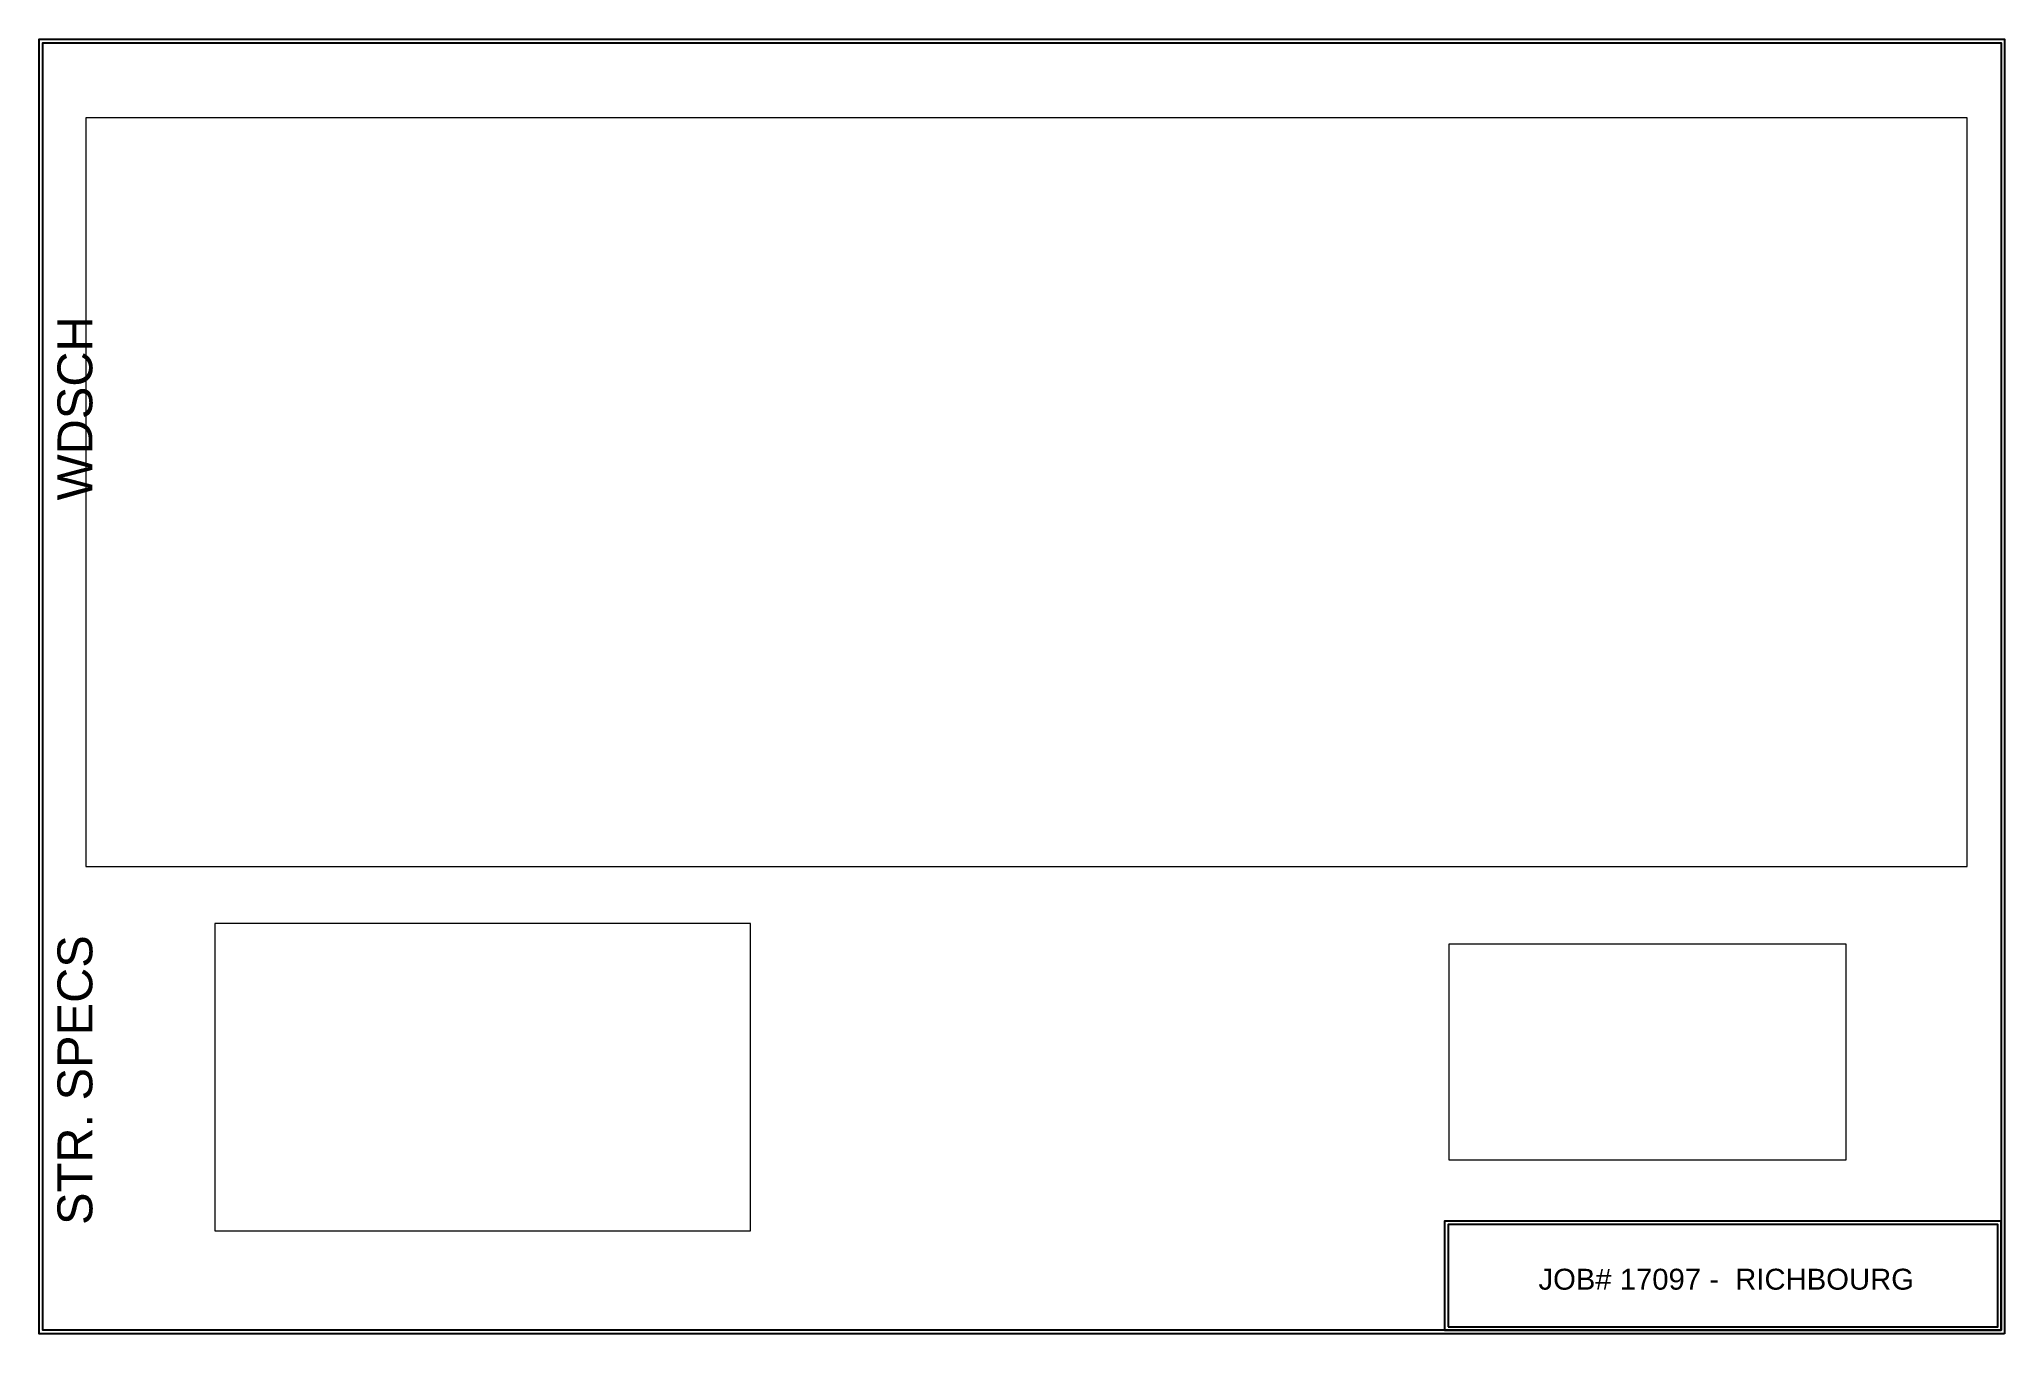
# Paper-space layout '1 MAINWD' of a CAD drawing. Header units: inches. Extents: x 0 to 17.6, y 0 to 11.6.
import ezdxf

# ---------------------------------------------------------------- set-up
doc = ezdxf.new("R2010")
doc.units = ezdxf.units.IN
doc.header["$LTSCALE"] = 10
doc.header["$MEASUREMENT"] = 0
doc.layers.get('0').update_dxf_attribs({"linetype": 'CONTINUOUS'})
doc.layers.add('VIEWPORT', color=14, linetype='CONTINUOUS', plot=False)
doc.styles.add('style1', font='arial.ttf')

psp = doc.layouts.new('1 MAINWD')

# ---------------------------------------------------------------- linework, layer by layer
for points in [[(17.6, 0.005), (0.003, 0.005), (0.003, 11.601), (17.6, 11.601)], [(17.569, 0.036), (0.034, 0.036), (0.034, 11.57), (17.569, 11.57)], [(12.585, 0.036), (17.569, 0.036), (17.569, 1.013), (12.585, 1.013)], [(12.616, 0.068), (17.538, 0.068), (17.538, 0.982), (12.616, 0.982)]]:
    psp.add_lwpolyline(points, close=True)

# ---------------------------------------------------------------- texts
at = {"insert": (15.107, 0.492), "char_height": 0.1875, "width": 4.92151, "attachment_point": 5, "style": 'style1'}
psp.add_mtext('JOB# 17097 -  RICHBOURG', dxfattribs=at)
at = {"layer": 'VIEWPORT', "char_height": 0.3125, "attachment_point": 5, "rotation": 90, "style": 'style1'}
for s, insert, width in [('WDSCH', (0.324, 8.295), 1.49766), ('STR. SPECS', (0.324, 2.277), 3.25353)]:
    psp.add_mtext(s, dxfattribs=dict(at, insert=insert, width=width))

# ---------------------------------------------------------------- viewports
at = {"layer": 'VIEWPORT'}
vp = psp.add_viewport(center=(8.841, 7.545), size=(16.844, 6.70792), view_center_point=(1149.279, 1964.806), view_height=429.3072, dxfattribs=at)
vp.frozen_layers = ['0', 'VIEWPORT']
vp = psp.add_viewport(center=(3.972, 2.303), size=(4.796, 2.75272), view_center_point=(1317.295, 918.133), view_height=176.17405, status=3, dxfattribs=at)
vp.frozen_layers = ['0', 'VIEWPORT']
at = {"layer": 'VIEWPORT', "view_target_point": (1159.456, 919.411)}
vp = psp.add_viewport(center=(14.402, 2.53), size=(3.555, 1.93236), view_center_point=(2327.685, -1527.54), view_height=123.67084, status=4, dxfattribs=at)
vp.frozen_layers = ['0', 'VIEWPORT']

doc.saveas('drawing.dxf')
